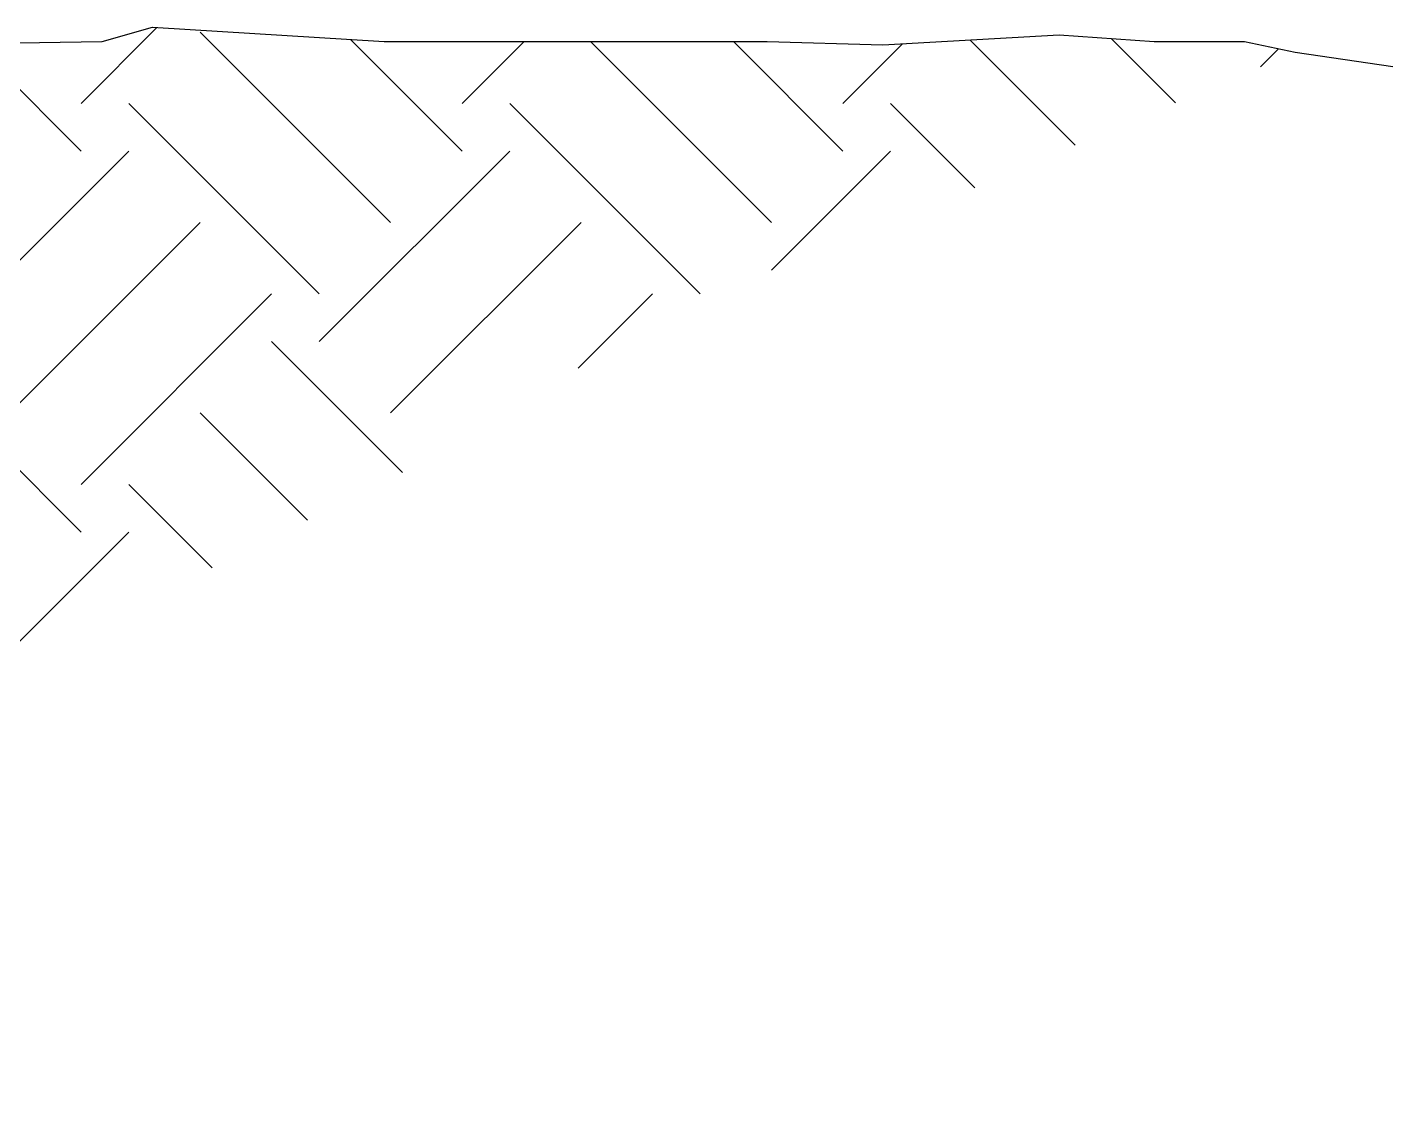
# Model space of a CAD drawing. Extents: x -24232 to 27340, y -23039 to 23489.
# Drawn here: x 10316 to 11330, y -23039 to -22233 of the extents above; entities that cross this region are included whole.
import ezdxf

# ---------------------------------------------------------------- set-up
doc = ezdxf.new("R2010")
doc.units = 0
doc.header["$LTSCALE"] = 10
doc.layers.add('0-HATCH', color=8, linetype='CONTINUOUS')
doc.layers.add('3', color=3, linetype='CONTINUOUS')

msp = doc.modelspace()

# ---------------------------------------------------------------- hatches: boundary and pattern name
at = {"layer": '0-HATCH'}
h = msp.add_hatch(dxfattribs=at)
h.set_pattern_fill('EARTH', color=256, scale=800, angle=45, style=0)
h.set_pattern_definition([(45, (5830.53, -1359.33), (3e-14, 282.8427), [200, -200]), (45, (5777.5, -1306.3), (3e-14, 282.8427), [200, -200]), (45, (5724.46, -1253.27), (3e-14, 282.8427), [200, -200]), (135, (5724.46, -1217.91), (-282.8427, 3e-14), [200, -200]), (135, (5777.5, -1164.88), (-282.8427, 3e-14), [200, -200]), (135, (5830.53, -1111.85), (-282.8427, 3e-14), [200, -200])])
h.paths.add_polyline_path([(5984, -22985.6), (6161.3, -22985.6), (6489.2, -22959.1), (6817, -22959.1), (7109.5, -22950.2), (7235.5, -22953.3), (7235.5, -22489.6), (7206, -22489.6), (7056, -22639.6), (6612.6, -22639.6), (6612.6, -22239.6), (5862.6, -22239.6), (5612.6, -22239.6), (5612.6, -22639.6), (5169.2, -22639.6), (5019.2, -22489.6), (3317.2, -22489.6), (3317.2, -22923.6), (3431.9, -22923.6), (3759.7, -22923.6), (4043.3, -22905.9), (4211.7, -22870.5), (4344.6, -22870.5), (4548.4, -22888.2), (4796.6, -22914.8), (4920.6, -22959.1), (5186.5, -23003.4), (5496.6, -23038.8)])
h.paths.add_polyline_path([(7235.5, -22953.3), (7472.8, -22959.1), (7880.4, -23012.2), (8234.9, -23012.2), (8589.4, -23012.2), (8935, -22950.2), (9537.6, -22932.5), (9812.3, -22826.2), (10264.2, -22711.1), (10441.5, -22640.2), (10618.7, -22551.6), (10733.9, -22480.8), (10875.7, -22409.9), (11008.6, -22356.8), (11257.6, -22251.5), (11220, -22243.5), (11152.9, -22243.5), (11082.5, -22238.6), (10951.6, -22246.1), (10865.7, -22243.5), (10696.6, -22243.5), (10581.2, -22243.5), (10409.2, -22233), (10371.8, -22243.5), (10216.2, -22246.1), (10078.9, -22250.6, -0.001694), (10078.6, -22251.9, -0.001396), (10078.8, -22250.6), (10052.4, -22251.5), (10006.8, -22251.5), (9953.1, -22256.9), (9881.2, -22259), (9674, -22262.2), (9491.4, -22262.2), (9408.2, -22256.9), (9319.6, -22256.9), (9225.7, -22256.9), (9206.9, -22255.6), (9137.1, -22246.1), (9110.3, -22243.5), (8997.5, -22240.8), (8949.2, -22239.6), (8914.3, -22239.6), (8862.6, -22239.6), (8612.6, -22239.6), (8612.6, -22639.6), (8169.2, -22639.6), (8019.2, -22489.6), (7235.5, -22489.6)])

# ---------------------------------------------------------------- linework, layer by layer
at = {"layer": '3', "color": 5}
msp.add_lwpolyline([(9225.7, -22256.9), (9319.6, -22256.9), (9408.2, -22256.9), (9491.4, -22262.2), (9674, -22262.2), (9881.2, -22259), (9953.1, -22256.9), (10006.8, -22251.5), (10052.4, -22251.5), (10216.2, -22246.1), (10371.8, -22243.5), (10409.2, -22233), (10409.2, -22233), (10581.2, -22243.5), (10696.6, -22243.5), (10865.7, -22243.5), (10951.6, -22246.1), (11082.5, -22238.6), (11152.9, -22243.5), (11220, -22243.5), (11257.6, -22251.5), (11330.1, -22262.2), (11330.1, -22262.2)], dxfattribs=at)

doc.saveas('drawing.dxf')
